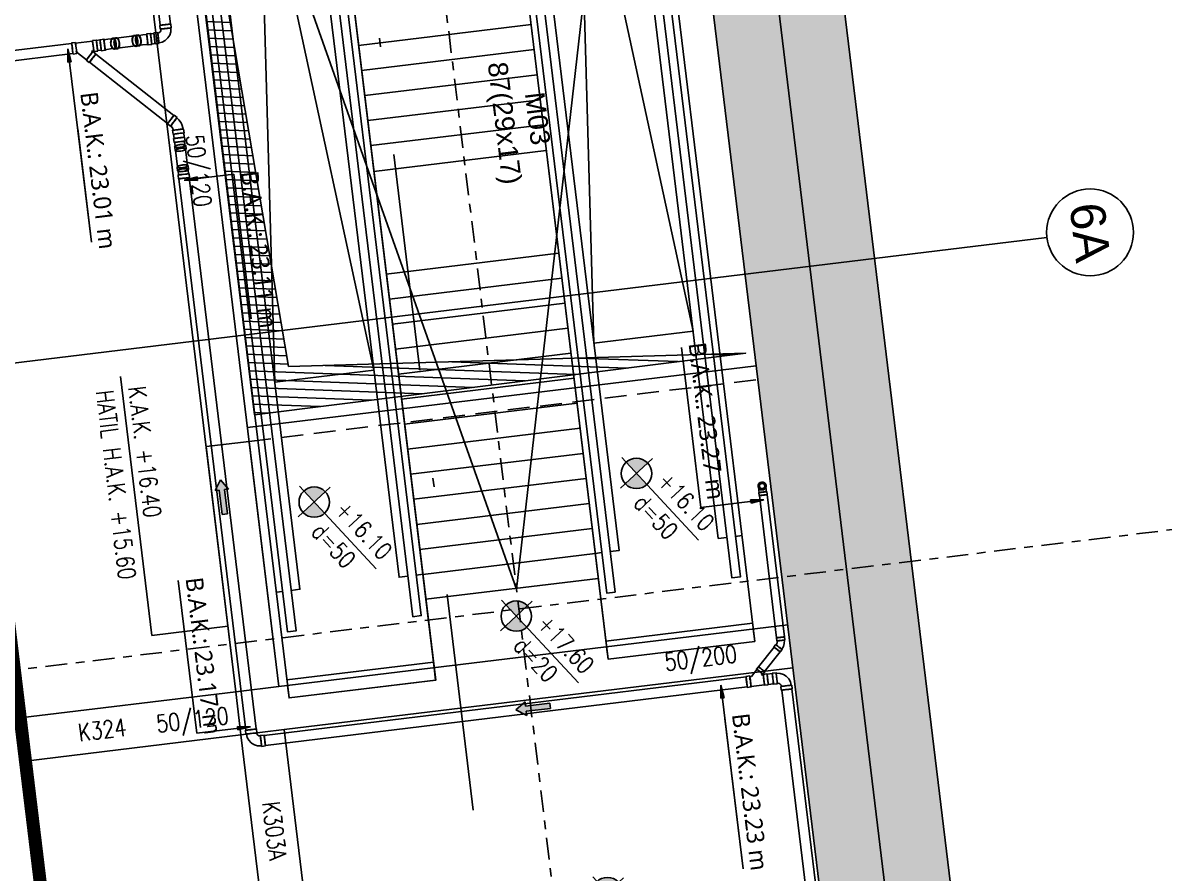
# Model space of a CAD drawing. Header units: millimetres. Extents: x 400382 to 401500, y 4543975 to 4544133.
# Drawn here: x 400472.18 to 400485.32, y 4544052.86 to 4544062.65 of the extents above; entities that cross this region are included whole.
import ezdxf
from ezdxf.enums import TextEntityAlignment as Align

# ---------------------------------------------------------------- set-up
doc = ezdxf.new("R2010")
doc.units = ezdxf.units.MM
for name, pattern in [('AKS', [3, 2.5, -0.25, 0, -0.25]), ('CENTER', [2, 1.25, -0.25, 0.25, -0.25]), ('CIZGI', [0.4, 0.25, -0.15]), ('CONTINU', [0]), ('DASHDOT2', [0.5, 0.25, -0.125, 0, -0.125]), ('HIDDEN', [0.375, 0.25, -0.125]), ('Hidden_2_', [6, 4, -2])]:
    doc.linetypes.add(name, pattern=pattern)
for name, color, linetype in [('aks prota', 2, 'AKS'), ('boşluk prota', 2, 'Continuous'), ('boşluk taraması prota', 252, 'Continuous'), ('caks prota', 4, 'Continuous'), ('kiriş boyutu prota', 6, 'Continuous'), ('kiriş prota', 6, 'Continuous'), ('kolon tarama prota', 252, 'Continuous'), ('merdiven prota', 2, 'Continuous'), ('not prota', 2, 'Continuous'), ('perde prota', 1, 'Continuous'), ('PRT-AL-TUNEL_EKSENI', 14, 'DASHDOT2'), ('prt-s-taxis', 7, 'Continuous'), ('skesit prota', 7, 'Continuous'), ('st-s_level (kot)', 6, 'Continuous'), ('st-s_levelmark (kot işareti)', 4, 'Continuous'), ('st_s_ölçü', 4, 'Continuous'), ('taks prota', 7, 'Continuous'), ('TARAMA', 8, 'Continuous'), ('temel prota', 6, 'Continuous'), ('tnot prota', 4, 'Continuous')]:
    doc.layers.add(name, color=color, linetype=linetype)
doc.styles.add('OLCU', font='romanstw.shx')
doc.styles.add('PRT-MI-a_Arial', font='Arial.ttf', dxfattribs={"height": 30})
doc.styles.add('Segoe UI Light_1', font='', dxfattribs={"height": 200})
doc.styles.add('TAKS', font='Arial Unicode.ttf')
doc.styles.add('TKIRIS', font='romanstw.shx')
doc.styles.add('TNOT', font='romanstw.shx', dxfattribs={"width": 0.8, "height": 250})
doc.styles.get('Segoe UI Light_1').set_extended_font_data('Segoe UI Light')

# ---------------------------------------------------------------- blocks, each defined once
blk = doc.blocks.new('Flow Direction - Flow Direction _25mm_-1035271-_17_70 m  ARA KAT')
at = {"layer": 'TARAMA'}
blk.add_hatch(color=256, dxfattribs=at).paths.add_polyline_path([(0, 0), (-117, -78), (-117, -30), (-400, -30), (-400, 30), (-117, 30), (-117, 78)], flags=0)
for p, q in [((-117, 30), (-400, 30)), ((-400, 30), (-400, -30)), ((-117, 30), (-400, 30)), ((-400, 30), (-400, -30)), ((0, 0), (-117, 78)), ((-117, 78), (-117, 30)), ((-117, 78), (0, 0)), ((-117, 30), (-117, 78)), ((-117, -78), (0, 0)), ((-117, -78), (0, 0)), ((-400, -30), (-117, -30)), ((-117, -30), (-400, -30)), ((-117, -30), (-117, -78)), ((-117, -30), (-117, -78))]:
    blk.add_line(p, q, dxfattribs=at)
blk = doc.blocks.new('17.60 mekanik')
at = {"layer": 'kolon tarama prota'}
for points in [[(139615.7, 64822.2), (139605.3, 64811.2), (139608.5, 64808.9)], [(139738.2, 64640.9), (139749.2, 64630.5), (139751.5, 64633.7)], [(138892.1, 64584.2), (138902.5, 64595.2), (138899.3, 64597.5)], [(138690.3, 64589), (138701.3, 64578.6), (138703.6, 64581.8)], [(139404.6, 64211.8), (139394.2, 64200.9), (139397.4, 64198.5)]]:
    blk.add_hatch(color=256, dxfattribs=at).paths.add_polyline_path(points, flags=0)
for p, q in [((138749.6, 64694.9), (138472.6, 64896.2)), ((138465.7, 64886.7), (138742.7, 64685.4)), ((139572.9, 64763.2), (139422.9, 64872.2)), ((139614, 64829.1), (139611.2, 64831.2)), ((139747.4, 64732.1), (139613.9, 64829)), ((139615.7, 64822.2), (139572.9, 64763.2)), ((139615.7, 64822.2), (139605.3, 64811.2)), ((139605.8, 64823.8), (139608.6, 64821.7)), ((139608.5, 64808.9), (139615.7, 64822.2)), ((139608.7, 64821.8), (139742.1, 64724.8)), ((139605.3, 64811.2), (139608.5, 64808.9)), ((139742, 64724.8), (139744.9, 64722.7)), ((139750.2, 64730.1), (139747.4, 64732.2)), ((139747.2, 64718.9), (139747.7, 64715.4)), ((139747.8, 64715.5), (139752.3, 64686.9)), ((139756.8, 64716.9), (139756.2, 64720.3)), ((139761.2, 64688.3), (139756.7, 64716.9)), ((139797.4, 64698.1), (139793.8, 64700.7)), ((140398.2, 64261), (139797.1, 64697.7)), ((138742.4, 64685), (138746, 64682.4)), ((138753.5, 64692.7), (138749.9, 64695.3)), ((139752.3, 64686.9), (139752.8, 64683.4)), ((139761.9, 64684.9), (139761.3, 64688.3)), ((139761.7, 64682.9), (139761.4, 64684.8)), ((139762.9, 64684.5), (139761.7, 64682.9)), ((139764.9, 64688.5), (139762.3, 64684.9)), ((139768.9, 64693.2), (139765.3, 64688.2)), ((139771.2, 64697.1), (139768.6, 64693.5)), ((139774.9, 64681.3), (139778.5, 64686.3)), ((139778.9, 64686), (139781.5, 64689.6)), ((139786.3, 64690.4), (139789.9, 64687.7)), ((139790.2, 64688.1), (140391.2, 64251.5)), ((138744.6, 64673.7), (138742.2, 64670.4)), ((138746.8, 64677.6), (138744.2, 64674)), ((139753.2, 64672.4), (139750.6, 64668.8)), ((139753.3, 64683.5), (139754.9, 64673.5)), ((139754.9, 64673.5), (139753.7, 64672)), ((139763, 64665.3), (139772.1, 64677.8)), ((139772.6, 64677.4), (139775.2, 64681)), ((138733.1, 64658.7), (138730.9, 64655.6)), ((138741.8, 64670.7), (138739.2, 64667.1)), ((138749.5, 64659.6), (138752.1, 64663.2)), ((138751.8, 64663.5), (138754.1, 64666.8)), ((138754.5, 64666.5), (138757.1, 64670.1)), ((139751, 64668.5), (139422.6, 64216.5)), ((139432.1, 64209.5), (139760.5, 64661.6)), ((139755.3, 64670.9), (139755.5, 64669.6)), ((139756.7, 64669.8), (139756.8, 64669.8)), ((139760.9, 64661.3), (139763.5, 64664.9)), ((138731.2, 64655.3), (138718.8, 64638.2)), ((138728.4, 64631.3), (138740.8, 64648.4)), ((138741.2, 64648.1), (138743.4, 64651.2)), ((139738.2, 64640.9), (139749.2, 64630.5)), ((139751.5, 64633.7), (139738.2, 64640.9)), ((139738.2, 64640.9), (139910.6, 64515.7)), ((139749.2, 64630.5), (139751.5, 64633.7)), ((138705, 64620), (138702.4, 64616.4)), ((138707.8, 64623.1), (138705.4, 64619.7)), ((138829.4, 64626.2), (138716.5, 64608.3)), ((138833.7, 64627.4), (138829.3, 64626.7)), ((138852, 64621.2), (138848.4, 64623.8)), ((138855.9, 64617.8), (138851.7, 64620.8)), ((138892.1, 64584.2), (138925.8, 64630.6)), ((138925.8, 64630.6), (139061.4, 64532.1)), ((138702.9, 64616), (138691.3, 64600)), ((138710.6, 64607.2), (138712.1, 64609.3)), ((138712.1, 64607.4), (138710.6, 64607.2)), ((138716.4, 64608.8), (138712, 64608.1)), ((138712.7, 64608.9), (138715.3, 64612.5)), ((138714.9, 64612.8), (138717.4, 64616.2)), ((138718.4, 64596.7), (138831.2, 64614.5)), ((138831.3, 64614.1), (138835.7, 64614.8)), ((138840.9, 64613.5), (138844.5, 64610.9)), ((138844.8, 64611.3), (138848.9, 64608.3)), ((138882.5, 64598.3), (138866.9, 64609.6)), ((139910.6, 64515.7), (139769.6, 64618)), ((138688.5, 64596.5), (138611.8, 64491)), ((138690.7, 64600.4), (138688.1, 64596.8)), ((138698.5, 64589.3), (138701.1, 64592.9)), ((138698.7, 64594.7), (138698.6, 64594.6)), ((138698.8, 64593.8), (138699.7, 64593.9)), ((138700.5, 64593.3), (138701.1, 64594.1)), ((138701.1, 64594.1), (138713.9, 64596.2)), ((138714, 64595.5), (138718.4, 64596.2)), ((138860.1, 64600.4), (138875.7, 64589)), ((138886.3, 64596.3), (138882.8, 64598.8)), ((138893.9, 64590.7), (138890.4, 64593.4)), ((138899.3, 64597.5), (138892.1, 64584.2)), ((138892.1, 64584.2), (138902.5, 64595.2)), ((138902.5, 64595.2), (138899.3, 64597.5)), ((138621.4, 64484), (138698.1, 64589.6)), ((138690.3, 64589), (138701.3, 64578.6)), ((138703.6, 64581.8), (138690.3, 64589)), ((138690.3, 64589), (138871.4, 64457.4)), ((138701.3, 64578.6), (138703.6, 64581.8)), ((138875.3, 64588.5), (138878.8, 64586)), ((138882.9, 64583), (138886.5, 64580.4)), ((138886.7, 64580.8), (139403.9, 64205.1)), ((139410.8, 64214.6), (138893.7, 64590.4)), ((138871.4, 64457.4), (138765.2, 64534.6)), ((139367.9, 64161.3), (139224.6, 64265.5)), ((139404.6, 64211.8), (139367.9, 64161.3)), ((139404.6, 64211.8), (139394.2, 64200.9)), ((139397.4, 64198.5), (139404.6, 64211.8)), ((139414.7, 64212.4), (139411.1, 64215)), ((139422.2, 64216.7), (139419.6, 64213.1)), ((139394.2, 64200.9), (139397.4, 64198.5)), ((139403.6, 64204.7), (139407.2, 64202.1)), ((139429.9, 64205.6), (139432.5, 64209.2))]:
    blk.add_line(p, q, dxfattribs=at)
at = {"layer": 'kolon tarama prota', "extrusion": (4.72679e-05, -3.43422e-05, -1)}
for p, q in [((138716.3, 64635.3, 0.2), (138718.5, 64638.4, 0.2)), ((138707.6, 64623.3, 0.2), (138710.2, 64626.9, 0.2)), ((138720.5, 64619.4, 0.2), (138717.9, 64615.8, 0.2)), ((138728.8, 64630.9, 0.2), (138726.6, 64627.8, 0.2))]:
    blk.add_line(p, q, dxfattribs=at)
at = {"layer": 'kolon tarama prota', "extrusion": (-4.769e-09, -6.56396e-09, -1)}
for p, q in [((138852.2, 64605.3, 0), (138848.6, 64607.9, 0)), ((138856.1, 64618.2, 0), (138859.7, 64615.6, 0)), ((138863.8, 64612.7, 0), (138867.2, 64610.1, 0)), ((138859.7, 64599.8, 0), (138856.3, 64602.4, 0))]:
    blk.add_line(p, q, dxfattribs=at)
at = {"layer": 'kolon tarama prota', "flags": 128}
for points in [[(139600.4, 64828.3), (139599.1, 64829.7), (139598.7, 64831.7), (139599.2, 64833.5), (139599.5, 64834)], [(139599.5, 64834), (139601, 64835.2), (139602.9, 64835.7), (139604.8, 64835.2), (139605.2, 64834.9)], [(139606.1, 64829.2), (139604.6, 64827.9), (139602.7, 64827.5), (139600.8, 64828), (139600.4, 64828.3)], [(139605.2, 64834.9), (139605.6, 64834.6), (139606.7, 64833.8), (139608.4, 64832.6), (139610.4, 64831.2), (139610.9, 64830.8)], [(139605.2, 64834.9), (139606.5, 64833.4), (139606.9, 64831.5), (139606.4, 64829.6), (139606.1, 64829.2)], [(139606.1, 64824.1), (139604, 64825.6), (139602.2, 64826.9), (139601, 64827.8), (139600.4, 64828.2), (139600.4, 64828.3)], [(139755.8, 64720.3), (139754.7, 64723.8), (139752.8, 64727), (139750.2, 64729.6), (139750, 64729.7)], [(139745.1, 64723.1), (139746.8, 64721.3), (139747.7, 64719), (139747.7, 64719)], [(139781.9, 64702.9), (139778.2, 64701.9), (139774.9, 64699.9), (139772.1, 64697.2), (139771.7, 64696.7)], [(139793.4, 64700.1), (139790.1, 64702), (139786.4, 64703), (139782.5, 64703), (139781.9, 64702.9)], [(138759.4, 64682), (138758.3, 64685.7), (138756.4, 64689), (138753.7, 64691.8), (138753.1, 64692.2)], [(139781, 64690), (139782.4, 64691.2), (139783.6, 64691.6)], [(139783.6, 64691.6), (139785.6, 64691.5), (139786.7, 64690.9)], [(138746.4, 64682.9), (138747.7, 64681.4), (138748.1, 64680.2)], [(138748.1, 64680.2), (138747.9, 64678.3), (138747.3, 64677.2)], [(138756.6, 64670.5), (138758.4, 64673.8), (138759.4, 64677.5), (138759.4, 64681.4), (138759.4, 64682)], [(138739.7, 64666.7), (138737.1, 64663.1), (138734.6, 64659.7), (138733.6, 64658.4)], [(138742.9, 64651.6), (138745.3, 64654.9), (138747.9, 64658.5), (138749, 64660)], [(138841.2, 64626.4), (138837, 64626.9), (138833.8, 64626.7)], [(138848, 64623.3), (138844.3, 64625.4), (138841.2, 64626.4)], [(138835.6, 64615.4), (138838.3, 64615.4), (138838.6, 64615.3)], [(138838.6, 64615.3), (138841, 64614.2), (138841.3, 64614)], [(138890, 64592.8), (138886.5, 64595.4), (138885.9, 64595.8)], [(138879.2, 64586.5), (138882.7, 64584), (138883.2, 64583.6)], [(139417.4, 64211.1), (139415.5, 64211.3), (139414.3, 64211.8)], [(139420.1, 64212.8), (139418.6, 64211.5), (139417.4, 64211.1)], [(139407.6, 64202.6), (139411, 64200.7), (139414.7, 64199.8), (139418.5, 64199.7), (139419.2, 64199.8)], [(139419.2, 64199.8), (139422.9, 64200.9), (139426.2, 64202.8), (139428.9, 64205.5), (139429.3, 64206)]]:
    blk.add_lwpolyline(points, dxfattribs=at)
at = {"layer": 'kolon tarama prota', "extrusion": (4.72679e-05, -3.43422e-05, -1), "elevation": 4.1, "flags": 128}
for points in [[(-138710.7, 64626.5), (-138713.3, 64630.1), (-138715.8, 64633.6), (-138716.8, 64634.9)], [(-138726, 64628.2), (-138723.6, 64624.9), (-138721.1, 64621.3), (-138720, 64619.8)]]:
    blk.add_lwpolyline(points, dxfattribs=at)
at = {"layer": 'kolon tarama prota', "extrusion": (-4.769e-09, -6.56396e-09, -1), "elevation": 0, "flags": 128}
for points in [[(-138856.7, 64602.9), (-138853.2, 64605.4), (-138852.6, 64605.8)], [(-138859.3, 64615.1), (-138862.8, 64612.5), (-138863.4, 64612.1)]]:
    blk.add_lwpolyline(points, dxfattribs=at)
at = {"layer": 'kolon tarama prota'}
for radius, start, end in [(4.58, 54, 234), (4.58, 54, 234), (4.58, 144, 324), (4.58, 144, 324), (4.1, 144, 324), (4.1, 144, 324), (4.58, 324, 144), (4.58, 324, 144), (3.43, 144, 324), (3.43, 144, 324), (4.1, 324, 144), (4.1, 324, 144), (3.3, 144, 324), (3.02, 144, 324), (3.43, 324, 144), (3.43, 324, 144), (4.58, 234, 54), (4.58, 234, 54), (3.3, 324, 144), (3.02, 324, 144)]:
    blk.add_arc((139602.8, 64831.6), radius, start, end, dxfattribs=at)
for centre, major_axis, ratio, start_param, end_param in [((139608.5, 64827.5), (-2.69, -3.7), 0.01, 1.570796, 4.712389), ((139608.5, 64827.5), (-2.41, -3.31), 0.01, 1.570796, 4.712389), ((139611.3, 64825.4), (2.69, 3.7), 0.01, 4.712389, 7.853982), ((139611.3, 64825.4), (2.65, 3.64), 0.01, 0, 1.570796), ((139611.3, 64825.4), (2.65, 3.64), 0.01, 4.712389, 6.283185), ((139608.5, 64827.5), (2.69, 3.7), 0.01, 1.570796, 4.712389), ((139608.5, 64827.5), (2.41, 3.31), 0.01, 1.570796, 4.712389), ((139611.3, 64825.4), (2.65, 3.64), 0.01, 1.570796, 3.141593), ((139611.3, 64825.4), (2.69, 3.7), 0.01, 1.570796, 4.712389), ((139611.3, 64825.4), (2.65, 3.64), 0.01, 3.141593, 4.712389), ((139744.7, 64728.5), (2.69, 3.7), 0.01, 0.000001, 3.141593), ((139744.7, 64728.5), (2.69, 3.7), 0.01, 3.141593, 6.283186), ((139744.7, 64728.5), (2.65, 3.64), 0.01, 1.570796, 3.141593), ((139744.7, 64728.5), (2.65, 3.64), 0.01, 3.141593, 4.712389), ((139744.7, 64728.5), (2.65, 3.64), 0.01, 0, 1.570796), ((139744.7, 64728.5), (2.65, 3.64), 0.01, 4.712389, 6.283185), ((139747.6, 64726.4), (2.69, 3.7), 0.01, 0.000001, 3.141593), ((139747.6, 64726.4), (2.69, 3.7), 0.01, 3.141593, 6.283186), ((139747.6, 64726.4), (2.41, 3.31), 0.01, 3.141593, 6.283186), ((139747.6, 64726.4), (2.41, 3.31), 0.01, 0.000001, 3.141593), ((139751.7, 64719.6), (4.52, 0.72), 0.007071, 0.007071, 3.148664), ((139751.7, 64719.6), (4.52, 0.72), 0.007071, 3.148664, 6.290256), ((139751.7, 64719.6), (4.05, 0.64), 0.007071, 3.148664, 6.290256), ((139751.7, 64719.6), (4.05, 0.64), 0.007071, 0.007071, 3.148664), ((139752.3, 64716.2), (4.52, 0.72), 0.007071, 3.148664, 6.290256), ((139752.3, 64716.2), (4.52, 0.72), 0.007071, 0.007071, 3.148664), ((139752.3, 64716.2), (4.44, 0.7), 0.007071, 1.570796, 3.141593), ((139752.3, 64716.2), (4.44, 0.7), 0.007071, 3.141593, 4.712389), ((139752.3, 64716.2), (4.44, 0.7), 0.007071, 0, 1.570796), ((139752.3, 64716.2), (4.44, 0.7), 0.007071, 4.712389, 6.283185), ((139790.1, 64695.5), (3.75, 5.16), 0.01, 3.151592, 6.293184), ((139790.1, 64695.5), (3.75, 5.16), 0.01, 0.009999, 3.151592), ((139790.1, 64695.5), (3.36, 4.62), 0.01, 0.009999, 3.151592), ((139790.1, 64695.5), (3.36, 4.62), 0.01, 3.151592, 6.293184), ((139793.7, 64692.9), (3.75, 5.16), 0.01, 0.009999, 3.151592), ((139793.7, 64692.9), (3.75, 5.16), 0.01, 3.151592, 6.293184), ((139793.7, 64692.9), (3.47, 4.77), 0.01, 0, 1.570796), ((139793.7, 64692.9), (3.47, 4.77), 0.01, 4.712389, 6.283185), ((138746.2, 64690.2), (3.75, 5.16), 0.010001, 6.273186, 9.414779), ((138746.2, 64690.2), (3.75, 5.16), 0.010001, 3.131593, 6.273186), ((138746.2, 64690.2), (3.47, 4.77), 0.010001, 1.570796, 3.141593), ((138746.2, 64690.2), (3.47, 4.77), 0.010001, 3.141593, 4.712389), ((138749.8, 64687.6), (3.75, 5.16), 0.010001, 6.273186, 9.414779), ((138749.8, 64687.6), (3.75, 5.16), 0.010001, 3.131593, 6.273186), ((138746.2, 64690.2), (3.47, 4.77), 0.010001, 0, 1.570796), ((138746.2, 64690.2), (3.47, 4.77), 0.010001, 4.712389, 6.283185), ((138749.8, 64687.6), (3.36, 4.62), 0.010001, 3.131593, 6.273186), ((138749.8, 64687.6), (3.36, 4.62), 0.010001, 6.273186, 9.414779), ((139756.8, 64687.6), (4.52, 0.72), 0.007071, 3.134522, 6.276114), ((139756.8, 64687.6), (4.52, 0.72), 0.007071, 6.276114, 9.417707), ((139756.8, 64687.6), (4.44, 0.7), 0.007071, 3.141593, 4.712389), ((139756.8, 64687.6), (4.44, 0.7), 0.007071, 1.570796, 3.141593), ((139757.3, 64684.2), (4.52, 0.72), 0.007071, 6.276114, 9.417707), ((139757.3, 64684.2), (4.52, 0.72), 0.007071, 3.134522, 6.276114), ((139757.3, 64684.2), (4.05, 0.64), 0.007071, 3.134522, 6.276114), ((139757.3, 64684.2), (4.05, 0.64), 0.007071, 6.276114, 9.417707), ((139756.8, 64687.6), (4.44, 0.7), 0.007071, 4.712389, 6.283185), ((139756.8, 64687.6), (4.44, 0.7), 0.007071, 0, 1.570796), ((139767.5, 64681.2), (-5.16, 3.75), 0.01, 3.141593, 6.283185), ((139767.5, 64681.2), (-5.16, 3.75), 0.01, 0, 3.141593), ((139767.5, 64681.2), (4.62, -3.36), 0.01, 3.141593, 6.283185), ((139767.5, 64681.2), (4.62, -3.36), 0.01, 0, 3.141593), ((139770.1, 64684.8), (5.16, -3.75), 0.01, 3.141593, 6.283185), ((139770.1, 64684.8), (5.16, -3.75), 0.01, 0, 3.141593), ((139770.1, 64684.8), (4.77, -3.47), 0.01, 1.570796, 3.141593), ((139770.1, 64684.8), (4.77, -3.47), 0.01, 3.141593, 4.712389), ((139773.7, 64689.7), (-5.16, 3.75), 0.01, 6.273186, 9.414779), ((139773.7, 64689.7), (5.16, -3.75), 0.01, 6.273186, 9.414779), ((139773.7, 64689.7), (4.77, -3.47), 0.01, 3.141593, 4.712389), ((139773.7, 64689.7), (4.77, -3.47), 0.01, 1.570796, 3.141593), ((139770.1, 64684.8), (4.77, -3.47), 0.01, 0, 1.570796), ((139770.1, 64684.8), (4.77, -3.47), 0.01, 4.712389, 6.283185), ((139776.3, 64693.3), (-5.16, 3.75), 0.01, 6.273186, 9.414779), ((139776.3, 64693.3), (-5.16, 3.75), 0.01, 3.131593, 6.273186), ((139776.3, 64693.3), (-4.62, 3.36), 0.01, 6.273186, 9.414779), ((139776.3, 64693.3), (4.62, -3.36), 0.01, 6.273186, 9.414779), ((139773.7, 64689.7), (4.77, -3.47), 0.01, 0, 1.570796), ((139773.7, 64689.7), (4.77, -3.47), 0.01, 4.712389, 6.283185), ((139793.7, 64692.9), (3.47, 4.77), 0.01, 3.141593, 4.712389), ((139793.7, 64692.9), (3.47, 4.77), 0.01, 1.570796, 3.141593), ((138749.3, 64670.2), (-5.16, 3.75), 0.01, 0.01, 3.151593), ((138749.3, 64670.2), (5.16, -3.75), 0.01, 0.01, 3.151593), ((138749.3, 64670.2), (-4.77, 3.47), 0.01, 0, 1.570796), ((138749.3, 64670.2), (-4.77, 3.47), 0.01, 4.712389, 6.283185), ((138751.9, 64673.8), (5.16, -3.75), 0.01, 0.01, 3.151593), ((138751.9, 64673.8), (5.16, -3.75), 0.01, 3.151593, 6.293186), ((138751.9, 64673.8), (-4.62, 3.36), 0.01, 0.01, 3.151593), ((138751.9, 64673.8), (-4.62, 3.36), 0.01, 3.151593, 6.293186), ((139758.4, 64668.6), (5.16, -3.75), 0.01, 0, 3.141593), ((139758.4, 64668.6), (5.16, -3.75), 0.01, 3.141593, 6.283185), ((139758.4, 64668.6), (4.62, -3.36), 0.01, 3.141593, 6.283185), ((139758.4, 64668.6), (4.62, -3.36), 0.01, 0, 3.141593), ((138738.3, 64655), (5.16, -3.75), 0.5, 1.570796, 4.712389), ((138738.3, 64655), (4.62, -3.36), 0.5, 1.570796, 4.712389), ((138744.4, 64663.4), (-5.16, 3.75), 0.01, 4.712389, 7.853982), ((138744.4, 64663.4), (-4.62, 3.36), 0.01, 4.712389, 7.853982), ((138747, 64667), (5.16, -3.75), 0.01, 1.570796, 4.712389), ((138747, 64667), (4.77, -3.47), 0.01, 1.570796, 3.141593), ((138747, 64667), (-4.77, 3.47), 0.01, 0, 1.570796), ((138744.4, 64663.4), (-5.16, 3.75), 0.01, 1.570796, 4.712389), ((138744.4, 64663.4), (-4.62, 3.36), 0.01, 1.570796, 4.712389), ((138747, 64667), (-5.16, 3.75), 0.01, 1.570796, 4.712389), ((138747, 64667), (-4.77, 3.47), 0.01, 1.570796, 3.141593), ((138747, 64667), (4.77, -3.47), 0.01, 0, 1.570796), ((138749.3, 64670.2), (-4.77, 3.47), 0.01, 1.570796, 3.141593), ((138749.3, 64670.2), (-4.77, 3.47), 0.01, 3.141593, 4.712389), ((139755.8, 64665), (5.16, -3.75), 0.01, 3.141593, 6.283185), ((139755.8, 64665), (5.16, -3.75), 0.01, 0, 3.141593), ((139755.8, 64665), (-4.77, 3.47), 0.01, 0, 1.570796), ((139755.8, 64665), (-4.77, 3.47), 0.01, 4.712389, 6.283185), ((139759.5, 64670.2), (4.05, 0.64), 0.007071, 2.319872, 3.134522), ((139759.5, 64670.2), (4.05, 0.64), 0.007071, 3.134522, 3.949172), ((139755.8, 64665), (4.77, -3.47), 0.01, 4.712389, 6.283185), ((139755.8, 64665), (4.77, -3.47), 0.01, 0, 1.570796), ((138736, 64651.9), (-5.16, 3.75), 0.5, 4.712389, 7.853982), ((138736, 64651.9), (4.77, -3.47), 0.5, 3.141593, 4.712389), ((138736, 64651.9), (-4.77, 3.47), 0.5, 4.712389, 6.283185), ((138736, 64651.9), (-5.16, 3.75), 0.5, 1.570796, 4.712389), ((138736, 64651.9), (4.77, -3.47), 0.5, 4.712389, 6.283185), ((138738.3, 64655), (-5.16, 3.75), 0.5, 1.570796, 4.712389), ((138738.3, 64655), (-4.62, 3.36), 0.5, 1.570796, 4.712389), ((138736, 64651.9), (4.77, -3.47), 0.5, 0, 1.570796), ((138723.6, 64634.7), (-4.77, 3.47), 0.5, 0, 1.570796), ((138723.6, 64634.7), (-4.77, 3.47), 0.5, 4.712389, 6.283185), ((138723.6, 64634.7), (4.77, -3.47), 0.5, 4.712389, 6.283185), ((138723.6, 64634.7), (-4.77, 3.47), 0.5, 3.141593, 4.712389), ((138710.1, 64616.2), (5.16, -3.75), 0.01, 0.004142, 3.145735), ((138710.1, 64616.2), (-5.16, 3.75), 0.01, 0.004142, 3.145735), ((138710.1, 64616.2), (4.77, -3.47), 0.01, 3.141593, 4.712389), ((138710.1, 64616.2), (4.77, -3.47), 0.01, 1.570796, 3.141593), ((138712.6, 64619.6), (4.77, -3.47), 0.01, 1.570796, 3.141593), ((138712.6, 64619.6), (-4.77, 3.47), 0.01, 0, 1.570796), ((138712.6, 64619.6), (4.77, -3.47), 0.01, 0, 1.570796), ((138712.6, 64619.6), (-4.77, 3.47), 0.01, 1.570796, 3.141593), ((138830.3, 64620.4), (-1, 6.3), 0.01, 3.137451, 6.279043), ((138830.3, 64620.4), (-1, 6.3), 0.01, 6.279043, 9.420636), ((138830.3, 64620.4), (-0.92, 5.83), 0.01, 0, 1.570796), ((138830.3, 64620.4), (-0.92, 5.83), 0.01, 4.712389, 6.283185), ((138830.3, 64620.4), (-0.92, 5.83), 0.01, 1.570796, 3.141593), ((138830.3, 64620.4), (-0.92, 5.83), 0.01, 3.141593, 4.712389), ((138834.7, 64621.1), (-1, 6.3), 0.01, 6.279043, 9.420636), ((138834.7, 64621.1), (-1, 6.3), 0.01, 3.137451, 6.279043), ((138834.7, 64621.1), (-0.89, 5.64), 0.01, 6.279043, 9.420636), ((138834.7, 64621.1), (-0.89, 5.64), 0.01, 3.137451, 6.279043), ((138844.7, 64618.7), (3.75, 5.16), 0.01, 3.145735, 6.287327), ((138844.7, 64618.7), (3.75, 5.16), 0.01, 0.004142, 3.145735), ((138844.7, 64618.7), (3.36, 4.62), 0.01, 0.004142, 3.145735), ((138844.7, 64618.7), (3.36, 4.62), 0.01, 3.145735, 6.287327), ((138848.3, 64616.1), (3.75, 5.16), 0.01, 0.004142, 3.145735), ((138848.3, 64616.1), (3.75, 5.16), 0.01, 3.145735, 6.287327), ((138848.3, 64616.1), (3.47, 4.77), 0.01, 0, 1.570796), ((138848.3, 64616.1), (3.47, 4.77), 0.01, 4.712389, 6.283185), ((138707.5, 64612.6), (5.16, -3.75), 0.01, 3.145735, 6.287327), ((138707.5, 64612.6), (-5.16, 3.75), 0.01, 3.145735, 6.287327), ((138707.5, 64612.6), (4.62, -3.36), 0.01, 0.004142, 3.145735), ((138707.5, 64612.6), (4.62, -3.36), 0.01, 3.145735, 6.287327), ((138710.1, 64616.2), (-4.77, 3.47), 0.01, 1.570796, 3.141593), ((138710.1, 64616.2), (4.77, -3.47), 0.01, 0, 1.570796), ((138713, 64601.8), (-1, 6.3), 0.004142, 0.01, 3.151592), ((138713, 64601.8), (-1, 6.3), 0.004142, 3.151592, 6.293185), ((138713, 64601.8), (-0.89, 5.64), 0.004142, 3.151592, 6.293185), ((138713, 64601.8), (-0.89, 5.64), 0.004142, 0.01, 3.151592), ((138717.4, 64602.5), (-1, 6.3), 0.004142, 3.151592, 6.293185), ((138717.4, 64602.5), (-1, 6.3), 0.004142, 0.01, 3.151592), ((138717.4, 64602.5), (-0.92, 5.83), 0.01, 4.712389, 6.283185), ((138717.4, 64602.5), (-0.92, 5.83), 0.01, 0, 1.570796), ((138848.3, 64616.1), (3.47, 4.77), 0.01, 1.570796, 3.141593), ((138848.3, 64616.1), (3.47, 4.77), 0.01, 3.141593, 4.712389), ((138852.4, 64613.1), (3.47, 4.77), 0.01, 1.570796, 3.141593), ((138852.4, 64613.1), (3.47, 4.77), 0.01, 3.141593, 4.712389), ((138852.4, 64613.1), (3.47, 4.77), 0.01, 0, 1.570796), ((138852.4, 64613.1), (3.47, 4.77), 0.01, 4.712389, 6.283185), ((138863.5, 64605), (3.36, 4.62), 0.258819, 1.570796, 3.141593), ((138863.5, 64605), (3.36, 4.62), 0.258819, 0, 1.570796), ((138863.5, 64605), (3.36, 4.62), 0.258819, 4.712389, 6.283185), ((138693.3, 64593.1), (-5.16, 3.75), 0.01, 3.145735, 6.287327), ((138693.3, 64593.1), (5.16, -3.75), 0.01, 3.145735, 6.287327), ((138693.3, 64593.1), (-4.77, 3.47), 0.01, 0, 1.570796), ((138693.3, 64593.1), (4.77, -3.47), 0.01, 1.570796, 3.141593), ((138695.9, 64596.7), (5.16, -3.75), 0.01, 3.145735, 6.287327), ((138695.9, 64596.7), (-5.16, 3.75), 0.01, 3.145735, 6.287327), ((138695.9, 64596.7), (-4.62, 3.36), 0.01, 3.145735, 6.287327), ((138695.9, 64596.7), (4.62, -3.36), 0.01, 3.145735, 6.287327), ((138693.3, 64593.1), (-4.77, 3.47), 0.01, 3.141593, 4.712389), ((138693.3, 64593.1), (-4.77, 3.47), 0.01, 1.570796, 3.141593), ((138697.9, 64599.4), (-0.89, 5.64), 0.004142, 2.579396, 3.151592), ((138697.9, 64599.4), (-0.89, 5.64), 0.004142, 3.151592, 3.723788), ((138717.4, 64602.5), (-0.92, 5.83), 0.01, 1.570796, 3.141593), ((138717.4, 64602.5), (-0.92, 5.83), 0.01, 3.141593, 4.712389), ((138863.5, 64605), (3.36, 4.62), 0.258819, 3.141593, 4.712389), ((138879.1, 64593.7), (3.75, 5.16), 0.258819, 1.570796, 4.712389), ((138879.1, 64593.7), (3.36, 4.62), 0.258819, 1.570796, 3.141593), ((138879.1, 64593.7), (3.36, 4.62), 0.258819, 3.141593, 4.712389), ((138879.1, 64593.7), (3.75, 5.16), 0.258819, 4.712389, 7.853982), ((138879.1, 64593.7), (3.36, 4.62), 0.258819, 0, 1.570796), ((138879.1, 64593.7), (3.36, 4.62), 0.258819, 4.712389, 6.283185), ((138882.6, 64591.1), (3.75, 5.16), 0.258819, 4.712389, 7.853982), ((138882.6, 64591.1), (3.36, 4.62), 0.258819, 4.712389, 7.853982), ((138886.6, 64588.2), (3.75, 5.16), 0.01, 4.712389, 7.853982), ((138886.6, 64588.2), (3.36, 4.62), 0.01, 4.712389, 7.853982), ((138882.6, 64591.1), (3.75, 5.16), 0.258819, 1.570796, 4.712389), ((138882.6, 64591.1), (3.36, 4.62), 0.258819, 1.570796, 4.712389), ((138886.6, 64588.2), (3.75, 5.16), 0.01, 1.570796, 4.712389), ((138886.6, 64588.2), (3.36, 4.62), 0.01, 1.570796, 4.712389), ((138890.2, 64585.6), (3.75, 5.16), 0.01, 1.570796, 4.712389), ((138890.2, 64585.6), (3.47, 4.77), 0.01, 1.570796, 3.141593), ((138890.2, 64585.6), (3.47, 4.77), 0.01, 3.141593, 4.712389), ((138890.2, 64585.6), (3.75, 5.16), 0.01, 4.712389, 7.853982), ((138890.2, 64585.6), (3.47, 4.77), 0.01, 4.712389, 6.283185), ((138890.2, 64585.6), (3.47, 4.77), 0.01, 0, 1.570796), ((139407.4, 64209.8), (3.75, 5.16), 0.01, 0.010003, 3.151596), ((139407.4, 64209.8), (3.75, 5.16), 0.01, 3.151596, 6.293188), ((139411, 64207.2), (3.75, 5.16), 0.01, 3.151596, 6.293188), ((139411, 64207.2), (3.75, 5.16), 0.01, 0.010003, 3.151596), ((139407.4, 64209.8), (3.47, 4.77), 0.01, 0, 1.570796), ((139407.4, 64209.8), (3.47, 4.77), 0.01, 4.712389, 6.283185), ((139411, 64207.2), (3.36, 4.62), 0.01, 0.010003, 3.151596), ((139411, 64207.2), (3.36, 4.62), 0.01, 3.151596, 6.293188), ((139424.7, 64209.4), (5.16, -3.75), 0.010003, 3.131593, 6.273186), ((139424.7, 64209.4), (-5.16, 3.75), 0.010003, 3.131593, 6.273186), ((139424.7, 64209.4), (4.62, -3.36), 0.010003, 3.131593, 6.273186), ((139424.7, 64209.4), (-4.62, 3.36), 0.010003, 3.131593, 6.273186), ((139427.3, 64213), (5.16, -3.75), 0.010003, 3.131593, 6.273186), ((139427.3, 64213), (5.16, -3.75), 0.010003, 6.273186, 9.414779), ((139427.3, 64213), (-4.77, 3.47), 0.01, 0, 1.570796), ((139427.3, 64213), (-4.77, 3.47), 0.01, 4.712389, 6.283185), ((139427.3, 64213), (4.77, -3.47), 0.01, 4.712389, 6.283185), ((139427.3, 64213), (4.77, -3.47), 0.01, 0, 1.570796), ((139407.4, 64209.8), (3.47, 4.77), 0.01, 1.570796, 3.141593), ((139407.4, 64209.8), (3.47, 4.77), 0.01, 3.141593, 4.712389)]:
    blk.add_ellipse(centre, major_axis=major_axis, ratio=ratio, start_param=start_param, end_param=end_param, dxfattribs=at)
at = {"layer": 'kolon tarama prota', "extrusion": (4.72679e-05, -3.43422e-05, -1)}
for centre, major_axis, ratio, start_param, end_param in [((138721.4, 64631.6, 0.2), (5.16, -3.75, 0), 0.5, 1.570796, 4.712389), ((138721.4, 64631.6, 0.2), (4.62, -3.36, 0), 0.5, 1.570796, 4.712389), ((138723.7, 64634.7, 0.2), (-5.16, 3.75, 0), 0.5, 4.712389, 7.853982), ((138721.4, 64631.6, 0.2), (-5.16, 3.75, 0), 0.5, 1.570796, 4.712389), ((138721.4, 64631.6, 0.2), (-4.62, 3.36, 0), 0.5, 1.570796, 4.712389), ((138723.7, 64634.7, 0.2), (-5.16, 3.75, 0), 0.5, 1.570796, 4.712389), ((138712.7, 64619.6, 0.2), (5.16, -3.75, 0), 0.01, 1.570796, 4.712389), ((138715.3, 64623.2, 0.2), (-5.16, 3.75, 0), 0.01, 4.712389, 7.853982), ((138715.3, 64623.2, 0.2), (-4.62, 3.36, 0), 0.01, 4.712389, 7.853982), ((138712.7, 64619.6, 0.2), (-5.16, 3.75, 0), 0.01, 1.570796, 4.712389), ((138715.3, 64623.2, 0.2), (-5.16, 3.75, 0), 0.01, 1.570796, 4.712389), ((138715.3, 64623.2, 0.2), (-4.62, 3.36, 0), 0.01, 1.570796, 4.712389)]:
    blk.add_ellipse(centre, major_axis=major_axis, ratio=ratio, start_param=start_param, end_param=end_param, dxfattribs=at)
at = {"layer": 'kolon tarama prota', "extrusion": (-4.769e-09, -6.56396e-09, -1)}
for centre, major_axis, ratio, start_param, end_param in [((138852.4, 64613.1, 0), (3.75, 5.16, 0), 0.01, 1.570796, 4.712389), ((138856, 64610.4, 0), (3.75, 5.16, 0), 0.01, 1.570796, 4.712389), ((138852.4, 64613.1, 0), (3.75, 5.16, 0), 0.01, 4.712389, 7.853982), ((138856, 64610.4, 0), (3.36, 4.62, 0), 0.01, 1.570796, 4.712389), ((138860, 64607.5, 0), (3.75, 5.16, 0), 0.258819, 1.570796, 4.712389), ((138856, 64610.4, 0), (3.75, 5.16, 0), 0.01, 4.712389, 7.853982), ((138856, 64610.4, 0), (3.36, 4.62, 0), 0.01, 4.712389, 7.853982), ((138860, 64607.5, 0), (3.36, 4.62, 0), 0.258819, 1.570796, 4.712389), ((138860, 64607.5, 0), (3.75, 5.16, 0), 0.258819, 4.712389, 7.853982), ((138860, 64607.5, 0), (3.36, 4.62, 0), 0.258819, 4.712389, 7.853982), ((138863.5, 64605, 0), (3.75, 5.16, 0), 0.258819, 1.570796, 4.712389), ((138863.5, 64605, 0), (3.75, 5.16, 0), 0.258819, 4.712389, 7.853982)]:
    blk.add_ellipse(centre, major_axis=major_axis, ratio=ratio, start_param=start_param, end_param=end_param, dxfattribs=at)
at = {"layer": 'kolon tarama prota'}
for p, xscale, yscale, zscale, rotation in [((139598.4, 64448.5), 0.1, 0.1, 0.1, 233.9999999999991), ((139173, 64380.1), 0.09999999999999999, 0.09999999999999999, 0.09999999999999999, 143.9999999999989)]:
    blk.add_blockref('Flow Direction - Flow Direction _25mm_-1035271-_17_70 m  ARA KAT', p, dxfattribs=dict(at, xscale=xscale, yscale=yscale, zscale=zscale, rotation=rotation))
at = {"layer": 'kolon tarama prota', "char_height": 20, "attachment_point": 1, "rotation": 324, "line_spacing_factor": 1.142579, "style": 'Segoe UI Light_1'}
for s, insert, width in [('B.A.K.: 23.27 m', (139436.7, 64897.5), 212.654), ('B.A.K.: 23.11 m', (138941.3, 64654.6), 202.097), ('B.A.K.: 23.23 m', (139783.3, 64643.4), 213.157), ('B.A.K.: 23.01 m', (138748.7, 64581.1), 207.627), ('B.A.K.: 23.17 m', (139240.3, 64289.4), 207.124)]:
    blk.add_mtext(s, dxfattribs=dict(at, insert=insert, width=width))
blk = doc.blocks.new('yürüyen mer 2')
at = {"color": 253}
blk.add_lwpolyline([(52651, 3429.1), (52651, 3599.1)], dxfattribs=at)
at = {"layer": 'st_s_ölçü', "color": 252, "ltscale": 0.1}
blk.add_line((53451.2, 3599.1), (53451.2, 3429.1), dxfattribs=at)
for points in [[(52651, 3599.1), (53472.2, 3599.1), (53472.2, 3429.1), (52651, 3429.1)], [(52651, 3591.6), (53396.5, 3591.6), (53396.5, 3581.8), (52651, 3581.8)], [(53349.5, 3599.1), (53349.5, 3591.6)], [(52651, 3571.6), (53349.5, 3571.6), (53349.5, 3581.8)], [(52651, 3529.1), (53109.3, 3571.6), (53109.3, 3456.6), (52651, 3499.1)], [(52651, 3456.6), (53349.5, 3456.6), (53349.5, 3446.3)], [(52651, 3436.6), (53396.5, 3436.6), (53396.5, 3446.3), (52651, 3446.3)], [(53349.5, 3429.1), (53349.5, 3436.6)]]:
    blk.add_lwpolyline(points, dxfattribs=at)
blk = doc.blocks.new('Stair_Anotation')
at = {"color": 0, "style": 'PRT-MI-a_Arial'}
blk.add_attdef('M.ADI', text='', height=0.2, dxfattribs=at).set_placement((0, 0), align=Align.BOTTOM_CENTER)
blk.add_attdef('BAS.SAYI-(EN-RIHT)', text='', height=0.2, dxfattribs=at).set_placement((0, -0.08), align=Align.TOP_CENTER)
blk = doc.blocks.new('PLAN_KOT')
at = {"layer": 'st-s_levelmark (kot işareti)'}
h = blk.add_hatch(color=256, dxfattribs=at)
h.paths.add_polyline_path([(0, 17.5, 0.414214), (-17.5, 0), (0, 0)])
h.paths.add_polyline_path([(17.5, 0), (0, 0), (0, -17.5, 0.414214)])
for p, q in [((0, 25), (0, -25)), ((105, 0), (-25, 0))]:
    blk.add_line(p, q, dxfattribs=at)
blk.add_circle((0, 0), 17.5, dxfattribs=at)
at = {"layer": 'st-s_level (kot)', "color": 6, "style": 'OLCU', "width": 0.8}
for tag, p in [('KOT', (22.7, 9.8)), ('DÖŞEME_KALINLIĞI', (22.7, -27.6))]:
    blk.add_attdef(tag, p, '', height=20, dxfattribs=at)

msp = doc.modelspace()

# ---------------------------------------------------------------- hatches: boundary and pattern name
at = {"layer": 'boşluk taraması prota', "ltscale": 2}
h = msp.add_hatch(dxfattribs=at)
h.set_pattern_fill('ANSI31', color=256, scale=0.03, angle=-47.076, style=0)
h.set_pattern_definition([(357.923994, (399690.36137, 4544243.29241), (0.003450452, 0.095187483), [])])
h.paths.add_polyline_path([(400475.237, 4544058.692), (400480.502, 4544058.845), (400474.847, 4544058.135), (400473.581, 4544068.485)])
at = {"layer": 'kolon tarama prota'}
h = msp.add_hatch(color=256, dxfattribs=at)
h.dxf.hatch_style = 1
h.paths.add_polyline_path([(400485.118, 4544034.122), (400477.132, 4544099.89), (400434.743, 4544094.743), (400434.924, 4544093.254), (400475.823, 4544098.22), (400483.38, 4544035.99)])

# ---------------------------------------------------------------- linework, layer by layer
at = {"layer": 'aks prota', "ltscale": 10}
for p, q in [((400490.074, 4543987.091), (400475.978, 4544103.171)), ((400437.61, 4544054.546), (400483.969, 4544060.176))]:
    msp.add_line(p, q, dxfattribs=at)
at = {"layer": 'boşluk prota', "ltscale": 0.05}
msp.add_lwpolyline([(400475.237, 4544058.692), (400480.502, 4544058.845), (400474.847, 4544058.135), (400473.581, 4544068.485)], close=True, dxfattribs=at)
at = {"layer": 'caks prota', "ltscale": 0.05}
msp.add_circle((400484.466, 4544060.235), 0.5, dxfattribs=at)
msp.add_circle((400484.466, 4544060.235), 0.5, dxfattribs=at)
at = {"layer": 'kiriş prota'}
msp.add_line((400474.766, 4544057.989), (400480.623, 4544058.701), dxfattribs=at)
at = {"layer": 'kiriş prota', "linetype": 'HIDDEN'}
msp.add_line((400474.785, 4544057.83), (400480.642, 4544058.541), dxfattribs=at)
at = {"layer": 'kiriş prota'}
for points in [[(400478.899, 4544055.476), (400477.264, 4544068.94)], [(400475.279, 4544068.691), (400476.914, 4544055.225)], [(400473.493, 4544068.472), (400475.128, 4544055.008)], [(400472.996, 4544068.412), (400474.631, 4544054.948)], [(400480.985, 4544055.72), (400475.128, 4544055.008)], [(400481.045, 4544055.223), (400475.188, 4544054.512)], [(400474.631, 4544054.948), (400472.149, 4544054.647)], [(400474.691, 4544054.452), (400472.21, 4544054.15)], [(400472.21, 4544054.15), (400472.805, 4544049.249)]]:
    msp.add_lwpolyline(points, dxfattribs=at)
at = {"layer": 'merdiven prota', "linetype": 'HIDDEN', "ltscale": 10}
for p, q in [((400476.045, 4544062.385), (400478.03, 4544062.626)), ((400476.08, 4544062.097), (400478.065, 4544062.338)), ((400476.115, 4544061.809), (400478.1, 4544062.05)), ((400476.15, 4544061.521), (400478.135, 4544061.762)), ((400476.185, 4544061.233), (400478.17, 4544061.474)), ((400476.221, 4544060.935), (400478.206, 4544061.176)), ((400476.364, 4544059.754), (400478.35, 4544059.995)), ((400476.399, 4544059.466), (400478.385, 4544059.707)), ((400476.434, 4544059.178), (400478.42, 4544059.419)), ((400476.47, 4544058.89), (400478.455, 4544059.132)), ((400476.504, 4544058.603), (400478.49, 4544058.844)), ((400476.54, 4544058.315), (400478.525, 4544058.556)), ((400476.574, 4544058.027), (400478.56, 4544058.268)), ((400476.609, 4544057.739), (400478.595, 4544057.98)), ((400476.644, 4544057.451), (400478.63, 4544057.692)), ((400476.679, 4544057.163), (400478.665, 4544057.404)), ((400476.714, 4544056.875), (400478.699, 4544057.116)), ((400476.749, 4544056.587), (400478.735, 4544056.828)), ((400476.784, 4544056.299), (400478.77, 4544056.541)), ((400476.819, 4544056.012), (400478.804, 4544056.253))]:
    msp.add_line(p, q, dxfattribs=at)
for points in [[(400480.587, 4544055.671), (400480.605, 4544055.527), (400478.917, 4544055.323), (400478.9, 4544055.466)], [(400476.914, 4544055.225), (400476.932, 4544055.081), (400475.244, 4544054.877), (400475.227, 4544055.02)]]:
    msp.add_lwpolyline(points, dxfattribs=at)
at = {"layer": 'not prota', "ltscale": 0.1}
msp.add_lwpolyline([(400474.54, 4544055.703), (400473.665, 4544055.596), (400473.303, 4544058.575)], dxfattribs=at)
at = {"layer": 'perde prota'}
msp.add_lwpolyline([(400485.118, 4544034.122), (400477.132, 4544099.89), (400434.744, 4544094.743), (400434.925, 4544093.254), (400475.823, 4544098.22), (400483.38, 4544035.99)], close=True, dxfattribs=at)
at = {"layer": 'perde prota', "color": 4}
msp.add_lwpolyline([(400479.349, 4544069.184), (400477.862, 4544056.128), (400473.493, 4544068.472)], dxfattribs=at)
at = {"layer": 'PRT-AL-TUNEL_EKSENI', "ltscale": 10}
msp.add_line((400484.743, 4543992.832), (400471.41, 4544102.627), dxfattribs=at)
at = {"layer": 'skesit prota', "linetype": 'CENTER', "ltscale": 0.2}
for points in [[(400471.977, 4544104.59), (400486.286, 4543986.758)], [(400490.161, 4544057.391), (400425.273, 4544049.511)]]:
    msp.add_lwpolyline(points, dxfattribs=at)
at = {"layer": 'st_s_ölçü', "color": 3, "linetype": 'CIZGI', "lineweight": 30, "ltscale": 50, "const_width": 0.15}
msp.add_lwpolyline([(400482.868, 4544040.213), (400476.553, 4544047.003), (400474.32, 4544046.729), (400473.888, 4544050.288), (400473.888, 4544050.288), (400473.755, 4544051.38), (400472.564, 4544051.236), (400470.878, 4544065.114), (400464.029, 4544064.282), (400463.737, 4544066.684), (400462.546, 4544066.539), (400463.071, 4544062.215), (400457.413, 4544061.528), (400456.212, 4544071.41), (400461.871, 4544072.097), (400461.254, 4544077.161), (400448.748, 4544075.642), (400446.439, 4544094.653)], dxfattribs=at)
at = {"layer": 'temel prota', "color": 5, "linetype": 'Hidden_2_'}
msp.add_lwpolyline([(400474.785, 4544057.83), (400474.289, 4544057.769), (400474.631, 4544054.948), (400475.128, 4544055.008), (400474.785, 4544057.83)], dxfattribs=at)
at = {"layer": 'temel prota', "linetype": 'Hidden_2_'}
for points in [[(400474.631, 4544054.948), (400474.691, 4544054.452)], [(400474.691, 4544054.452), (400475.188, 4544054.512)]]:
    msp.add_lwpolyline(points, dxfattribs=at)
at = {"layer": 'temel prota'}
for points in [[(400475.188, 4544054.512), (400475.814, 4544049.355)], [(400474.691, 4544054.452), (400475.35, 4544049.029)]]:
    msp.add_lwpolyline(points, dxfattribs=at)

# ---------------------------------------------------------------- block references
at = {"layer": 'merdiven prota', "xscale": 0.01, "yscale": 0.01, "zscale": 0.01, "rotation": 312.9239939574316}
msp.add_blockref('17.60 mekanik', (399055.222, 4544638.047), dxfattribs=at)
at = {"layer": 'prt-s-taxis'}
ref = msp.add_blockref('Stair_Anotation', (400477.929, 4544061.515), dxfattribs=dict(at, xscale=-1.125, yscale=1.125, zscale=1.125, rotation=276.9239939227973))
ref.add_attrib('M.ADI', 'M03', dxfattribs={"layer": '0', "color": 0, "height": 0.225, "rotation": 276.924, "style": 'PRT-MI-a_Arial'}).set_placement((400477.928, 4544061.524), align=Align.BOTTOM_CENTER)
ref.add_attrib('BAS.SAYI-(EN-RIHT)', '87(29x17)', dxfattribs={"layer": '0', "color": 0, "height": 0.225, "rotation": 276.924, "style": 'PRT-MI-a_Arial'}).set_placement((400477.84, 4544061.506), align=Align.TOP_CENTER)
at = {"layer": 'st-s_level (kot)', "linetype": 'CONTINU', "ltscale": 0.1, "xscale": 0.01, "yscale": 0.01, "zscale": 0.01, "rotation": 312.9239939574316}
for p, values in [((400479.244, 4544057.461), {'KOT': '+16.10', 'DÖŞEME_KALINLIĞI': 'd=50'}), ((400475.534, 4544057.131), {'KOT': '+16.10', 'DÖŞEME_KALINLIĞI': 'd=50'}), ((400477.86, 4544055.819), {'KOT': '+17.60', 'DÖŞEME_KALINLIĞI': 'd=20'}), ((400478.91, 4544052.637), {'KOT': '+17.60', 'DÖŞEME_KALINLIĞI': 'd=50'})]:
    msp.add_blockref('PLAN_KOT', p, dxfattribs=at).add_auto_attribs(values)
at = {"layer": 'st_s_ölçü', "linetype": 'CONTINU', "xscale": 0.01000000000000001, "yscale": 0.01000000000000001, "zscale": 0.01000000000000001, "rotation": 276.9239939574253}
for p in [(400380.415, 4544582.011), (400376.742, 4544581.565)]:
    msp.add_blockref('yürüyen mer 2', p, dxfattribs=at)

# ---------------------------------------------------------------- texts
at = {"layer": 'kiriş boyutu prota', "ltscale": 0.05, "style": 'TKIRIS', "width": 0.8}
for s, rotation, p in [('50/120', 276.924, (400474.256, 4544060.529)), ('50/200', 6.924, (400480.399, 4544055.388)), ('50/120', 6.924, (400474.548, 4544054.677))]:
    msp.add_text(s, height=0.2, rotation=rotation, dxfattribs=at).set_placement(p, align=Align.MIDDLE_RIGHT)
at = {"layer": 'kiriş prota', "ltscale": 0.05, "style": 'TKIRIS', "width": 0.8}
for s, rotation, p in [('K324', 6.924, (400472.818, 4544054.476)), ('K303A', 276.924, (400475.036, 4544053.686))]:
    msp.add_text(s, height=0.2, rotation=rotation, dxfattribs=at).set_placement(p, align=Align.MIDDLE_LEFT)
at = {"layer": 'taks prota', "style": 'TAKS'}
msp.add_text('6A', height=0.4, rotation=276.4292, dxfattribs=at).set_placement((400484.466, 4544060.235), align=Align.MIDDLE_CENTER)
msp.add_text('6A', height=0.4, rotation=276.4292, dxfattribs=at).set_placement((400484.466, 4544060.235), align=Align.MIDDLE_CENTER)
at = {"layer": 'tnot prota', "style": 'TNOT', "width": 0.8}
for s, p in [('K.A.K. +16.40', (400473.492, 4544058.465)), ('HATIL H.A.K. +15.60', (400473.12, 4544058.42))]:
    msp.add_text(s, height=0.2, rotation=276.924, dxfattribs=at).set_placement(p, align=Align.MIDDLE_LEFT)

doc.saveas('drawing.dxf')
